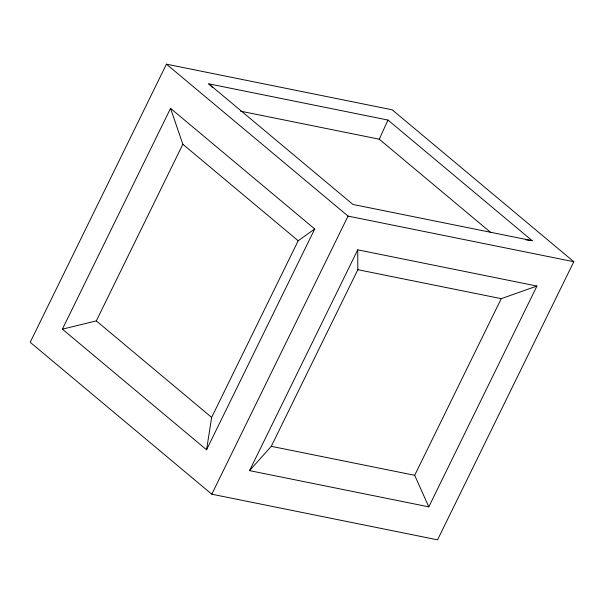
<?xml version="1.0" encoding="UTF-8"?>
<svg xmlns="http://www.w3.org/2000/svg" width="604" height="604" viewBox="0 0 604 604"><rect width="100%" height="100%" fill="white"/><g stroke="black" fill="none" stroke-linecap="round" stroke-linejoin="round"><path stroke-width="0.91" d="M206.56 449.784L211.649 417.394L298.187 240.754L314.729 228.984L170.547 108.365L62.378 329.165L206.56 449.784L314.729 228.984M490.984 232.676L379.244 139.199L387.994 120.053L208.757 83.828L212.721 87.686M166.44 64.167L30.2 342.279L211.8 494.2L437.56 539.833L573.8 261.721L392.2 109.8L166.44 64.167L348.047 216.096L573.8 261.721M62.378 329.165L96.308 320.898L182.838 144.258L170.547 108.365M211.8 494.2L348.047 216.096M249.558 470.629L357.727 249.829L536.956 286.054L428.787 506.854L249.558 470.629L271.302 446.326L357.84 269.686L357.727 249.829M428.787 506.854L414.691 475.303L501.229 298.663L536.956 286.054M525.752 239.818L532.169 240.671L387.994 120.053M240.452 111.144L379.244 139.199M532.169 240.671L352.932 204.446L208.757 83.828M357.84 269.686L501.229 298.663M271.302 446.326L414.691 475.303M182.838 144.258L298.187 240.754M96.308 320.898L211.649 417.394"/></g></svg>
